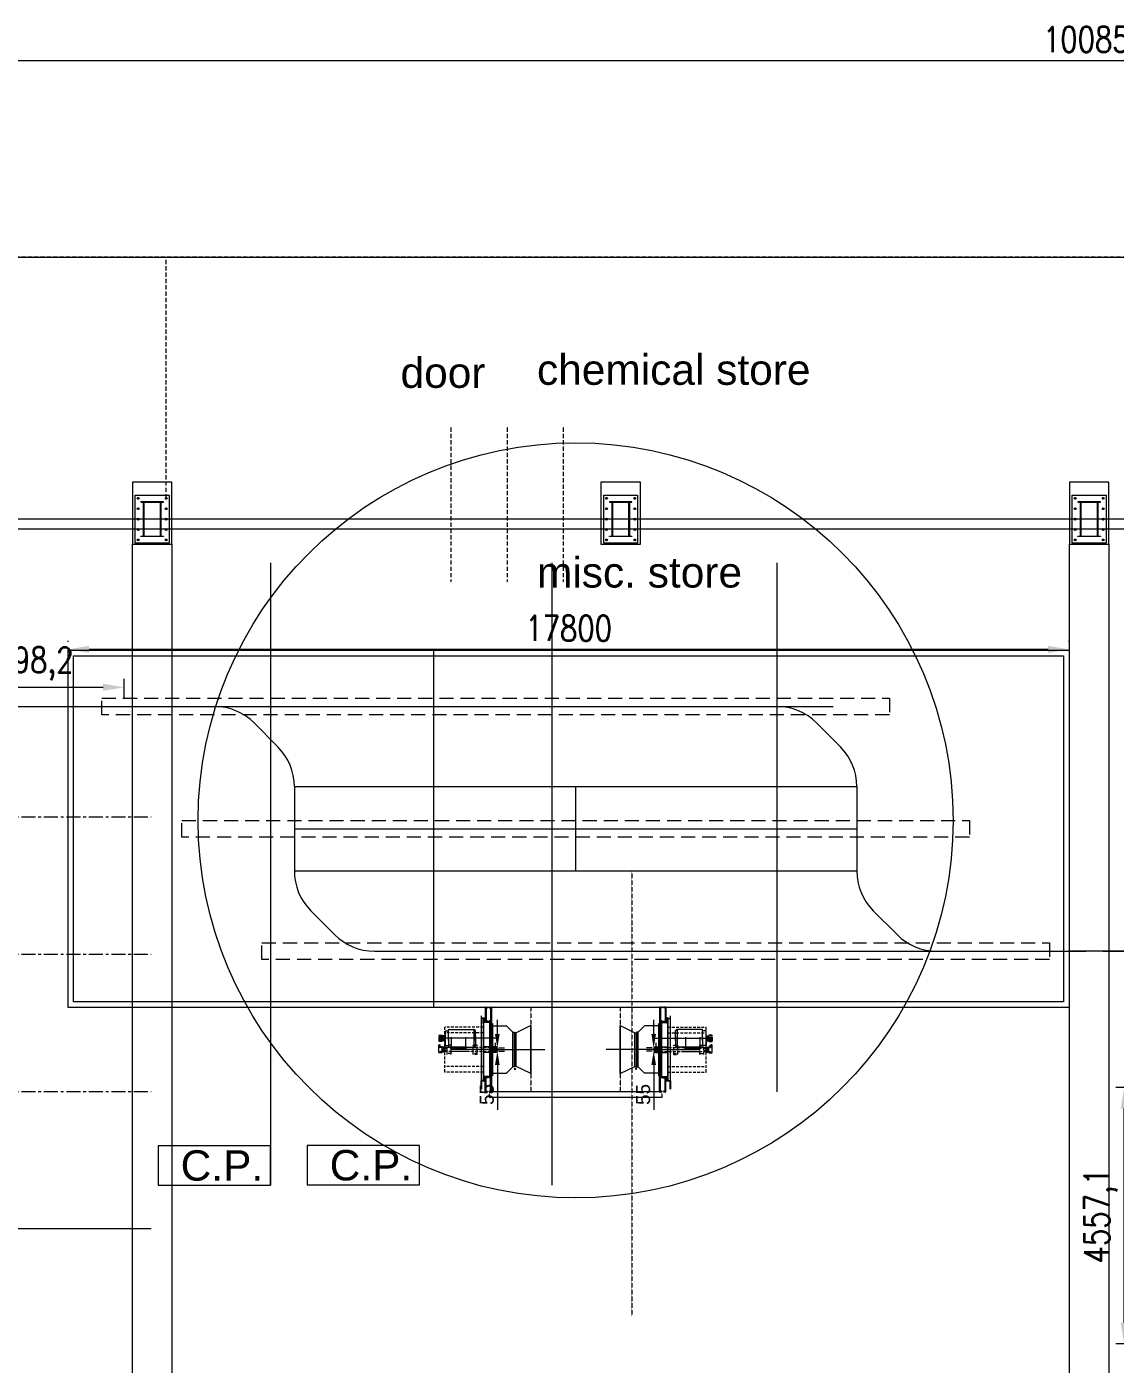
# Model space of a CAD drawing. Header units: inches. Extents: x 702888 to 852715, y 9845 to 271320.
# Drawn here: x 744016 to 763368, y 247473 to 271249 of the extents above; entities that cross this region are included whole.
import ezdxf

# ---------------------------------------------------------------- set-up
doc = ezdxf.new("R2010")
doc.units = ezdxf.units.IN
doc.header["$MEASUREMENT"] = 0
doc.header["$PDMODE"] = 34
for name, pattern in [('CENTERX2', [4, 2.5, -0.5, 0.5, -0.5]), ('DASHED2', [0.375, 0.25, -0.125]), ('DASHEDX2', [1.5, 1, -0.5])]:
    doc.linetypes.add(name, pattern=pattern)
doc.layers.get('0').update_dxf_attribs({"lineweight": 5})
doc.layers.get('Defpoints').update_dxf_attribs({"lineweight": 5})
doc.layers.add('AM_5', color=3, linetype='Continuous', lineweight=15)
doc.layers.add('chain', color=2, linetype='Continuous', lineweight=5)
doc.styles.add('LUCIDA CONSOLE', font='swissl.ttf')
doc.styles.add('s', font='simplex.shx', dxfattribs={"width": 0.8})
doc.dimstyles.new('ISO-25', dxfattribs={"dimscale": 100, "dimtxt": 2.5, "dimasz": 2.5, "dimexe": 1.25, "dimexo": 0.625, "dimtad": 1, "dimtxsty": 'Standard', "dimcen": 2.5, "dimadec": 0, "dimazin": 0, "dimtfac": 1, "dimtmove": 0, "dimatfit": 3, "dimfxl": 1, "dimarcsym": 0})
doc.dimstyles.new('mahesh', dxfattribs={"dimscale": 150, "dimtxt": 3, "dimasz": 2.5, "dimexe": 1, "dimexo": 1, "dimgap": 1, "dimtad": 1, "dimdec": 1, "dimzin": 12, "dimtxsty": 's', "dimcen": 2.5, "dimclrd": 1, "dimclre": 1, "dimclrt": 1, "dimadec": 0, "dimazin": 3, "dimtfac": 1, "dimtdec": 1, "dimtmove": 0, "dimatfit": 3, "dimfxl": 1.25, "dimlwd": 13, "dimlwe": 13, "dimarcsym": 0})
doc.dimstyles.new('mahesh$0', dxfattribs={"dimscale": 150, "dimtxt": 3, "dimasz": 2.5, "dimexe": 1, "dimexo": 1, "dimgap": 1, "dimtad": 1, "dimdec": 1, "dimzin": 12, "dimtxsty": 's', "dimcen": 2.5, "dimclrd": 1, "dimclre": 1, "dimclrt": 1, "dimadec": 0, "dimazin": 3, "dimtfac": 1, "dimtdec": 1, "dimtmove": 0, "dimatfit": 3, "dimfxl": 1, "dimlwd": 13, "dimlwe": 13, "dimarcsym": 0})
doc.dimstyles.get("Standard").update_dxf_attribs({"dimtxt": 0.18, "dimasz": 0.18, "dimexe": 0.18, "dimexo": 0.0625, "dimgap": 0.09, "dimtad": 0, "dimdec": 3, "dimzin": 0, "dimdsep": 46, "dimtxsty": 'Standard', "dimblk": 'OBLIQUE', "dimcen": 0.09, "dimadec": 0, "dimazin": 0, "dimtfac": 1, "dimtdec": 3, "dimtofl": 0, "dimtmove": 0, "dimatfit": 3, "dimfxl": 1, "dimtolj": 1, "dimtzin": 0, "dimarcsym": 0})

# ---------------------------------------------------------------- blocks, each defined once
blk = doc.blocks.new('*D428')
at = {"layer": 'chain', "color": 1, "lineweight": 13, "transparency": 16777216}
for p, q in [((33125, 25371), (33125, 25386)), ((50550, 25236), (33500, 25236)), ((50925, 25371), (50925, 25386))]:
    blk.add_line(p, q, dxfattribs=at)
at = {"layer": 'chain', "color": 1, "transparency": 16777216}
for points in [[(33500, 25298), (33500, 25173), (33125, 25236)], [(50550, 25298), (50550, 25173), (50925, 25236)]]:
    blk.add_solid(points, dxfattribs=at)
at = {"layer": 'Defpoints', "color": 0, "transparency": 16777216}
for p in [(33125, 25236), (33125, 25221), (50925, 25221)]:
    blk.add_point(p, dxfattribs=at)
at = {"layer": 'chain', "color": 1, "transparency": 16777216, "insert": (42025, 25611), "char_height": 450, "attachment_point": 5, "style": 's'}
blk.add_mtext('17800', dxfattribs=at)
blk = doc.blocks.new('*D430')
at = {"layer": 'chain', "color": 1, "lineweight": 13, "transparency": 16777216}
for p, q in [((53707, 17448), (51752, 17448)), ((51902, 13266), (51902, 17073)), ((53707, 12891), (51752, 12891))]:
    blk.add_line(p, q, dxfattribs=at)
at = {"layer": 'chain', "color": 1, "transparency": 16777216}
for points in [[(51840, 17073), (51965, 17073), (51902, 17448)], [(51840, 13266), (51965, 13266), (51902, 12891)]]:
    blk.add_solid(points, dxfattribs=at)
at = {"layer": 'Defpoints', "color": 0, "transparency": 16777216}
for p in [(51902, 17448), (53857, 17448), (53857, 12891)]:
    blk.add_point(p, dxfattribs=at)
at = {"layer": 'chain', "color": 1, "transparency": 16777216, "insert": (51484, 15169), "char_height": 450, "attachment_point": 5, "rotation": 90, "style": 's'}
blk.add_mtext('4557,1', dxfattribs=at)
blk = doc.blocks.new('*D432')
at = {"color": 0, "linetype": 'Continuous', "lineweight": -2, "transparency": 16777216}
for p, q in [((43537, 18400), (43537, 18650)), ((43513, 18150), (43412, 18150)), ((43513, 18095), (43412, 18095)), ((43537, 18150), (43537, 18095)), ((43537, 17845), (43537, 17053))]:
    blk.add_line(p, q, dxfattribs=at)
at = {"color": 0, "linetype": 'Continuous', "transparency": 16777216}
for points in [[(43496, 18400), (43579, 18400), (43537, 18150)], [(43496, 17845), (43579, 17845), (43537, 18095)]]:
    blk.add_solid(points, dxfattribs=at)
at = {"layer": 'Defpoints', "color": 0, "linetype": 'Continuous', "transparency": 16777216}
for p in [(43537, 18095), (43575, 18150), (43575, 18095)]:
    blk.add_point(p, dxfattribs=at)
at = {"color": 0, "linetype": 'Continuous', "lineweight": -3, "transparency": 16777216, "insert": (43350, 17324), "char_height": 250, "attachment_point": 5, "rotation": 90}
blk.add_mtext('55', dxfattribs=at)
blk = doc.blocks.new('_Oblique')
at = {"color": 0, "linetype": 'ByBlock', "lineweight": -2}
blk.add_line((-0.5, -0.5), (0.5, 0.5), dxfattribs=at)
blk = doc.blocks.new('*D407')
at = {"color": 0, "linetype": 'Continuous', "lineweight": -2, "transparency": 16777216}
for p, q in [((44550, 18157), (44550, 18205)), ((44550, 18205), (44563, 18205)), ((44577, 18205), (44564, 18205)), ((44577, 18157), (44577, 18205))]:
    blk.add_line(p, q, dxfattribs=at)
at = {"layer": 'Defpoints', "color": 0, "linetype": 'Continuous', "transparency": 16777216}
for p in [(44550, 18157), (44577, 18205), (44577, 18157)]:
    blk.add_point(p, dxfattribs=at)
at = {"color": 0, "linetype": 'Continuous', "lineweight": -2, "transparency": 16777216, "xscale": 0.18, "yscale": 0.18, "zscale": 0.18, "rotation": 180}
blk.add_blockref('_Oblique', (44550, 18205), dxfattribs=at)
at = {"color": 0, "linetype": 'Continuous', "lineweight": -2, "transparency": 16777216, "xscale": 0.18, "yscale": 0.18, "zscale": 0.18}
blk.add_blockref('_Oblique', (44577, 18205), dxfattribs=at)
at = {"color": 0, "linetype": 'Continuous', "transparency": 16777216, "insert": (44564, 18205), "char_height": 0.18, "attachment_point": 5}
blk.add_mtext('\\A1;27.000', dxfattribs=at)
blk = doc.blocks.new('*D455')
at = {"color": 0, "linetype": 'Continuous', "lineweight": -2, "transparency": 16777216}
for p, q in [((40758, 18400), (40758, 18650)), ((40758, 18150), (40758, 18095)), ((40782, 18150), (40883, 18150)), ((40782, 18095), (40883, 18095)), ((40758, 17845), (40758, 17053))]:
    blk.add_line(p, q, dxfattribs=at)
at = {"color": 0, "linetype": 'Continuous', "transparency": 16777216}
for points in [[(40716, 18400), (40799, 18400), (40758, 18150)], [(40716, 17845), (40799, 17845), (40758, 18095)]]:
    blk.add_solid(points, dxfattribs=at)
at = {"layer": 'Defpoints', "color": 0, "linetype": 'Continuous', "transparency": 16777216}
for p in [(40719, 18150), (40719, 18095), (40758, 18095)]:
    blk.add_point(p, dxfattribs=at)
at = {"color": 0, "linetype": 'Continuous', "lineweight": -3, "transparency": 16777216, "insert": (40570, 17324), "char_height": 250, "attachment_point": 5, "rotation": 90}
blk.add_mtext('55', dxfattribs=at)
blk = doc.blocks.new('*D408')
at = {"color": 0, "linetype": 'Continuous', "lineweight": -2, "transparency": 16777216}
for p, q in [((39717, 18157), (39717, 18205)), ((39717, 18205), (39730, 18205)), ((39744, 18205), (39731, 18205)), ((39744, 18157), (39744, 18205))]:
    blk.add_line(p, q, dxfattribs=at)
at = {"layer": 'Defpoints', "color": 0, "linetype": 'Continuous', "transparency": 16777216}
for p in [(39717, 18205), (39717, 18157), (39744, 18157)]:
    blk.add_point(p, dxfattribs=at)
at = {"color": 0, "linetype": 'Continuous', "lineweight": -2, "transparency": 16777216, "xscale": 0.18, "yscale": 0.18, "zscale": 0.18, "rotation": 180}
blk.add_blockref('_Oblique', (39717, 18205), dxfattribs=at)
at = {"color": 0, "linetype": 'Continuous', "lineweight": -2, "transparency": 16777216, "xscale": 0.18, "yscale": 0.18, "zscale": 0.18}
blk.add_blockref('_Oblique', (39744, 18205), dxfattribs=at)
at = {"color": 0, "linetype": 'Continuous', "transparency": 16777216, "insert": (39731, 18205), "char_height": 0.18, "attachment_point": 5}
blk.add_mtext('\\A1;27.000', dxfattribs=at)
blk = doc.blocks.new('*D412')
at = {"layer": 'AM_5', "color": 1, "lineweight": 13, "transparency": 16777216}
for p, q in [((30625, 24371), (30625, 24712)), ((31000, 24562), (33749, 24562)), ((34124, 24371), (34124, 24712))]:
    blk.add_line(p, q, dxfattribs=at)
at = {"layer": 'AM_5', "color": 1, "transparency": 16777216}
for points in [[(31000, 24625), (31000, 24500), (30625, 24562)], [(33749, 24625), (33749, 24500), (34124, 24562)]]:
    blk.add_solid(points, dxfattribs=at)
at = {"layer": 'Defpoints', "color": 0, "transparency": 16777216}
for p in [(34124, 24562), (30625, 24221), (34124, 24221)]:
    blk.add_point(p, dxfattribs=at)
at = {"layer": 'AM_5', "color": 1, "transparency": 16777216, "insert": (32374, 24980), "char_height": 450, "attachment_point": 5, "style": 's'}
blk.add_mtext('3498,2', dxfattribs=at)
blk = doc.blocks.new('*D423')
at = {"layer": 'AM_5', "color": 1, "lineweight": 13, "transparency": 16777216}
for p, q in [((956, 28356), (956, 35854)), ((1331, 35704), (101434, 35704)), ((101809, 28356), (101809, 35854))]:
    blk.add_line(p, q, dxfattribs=at)
at = {"layer": 'AM_5', "color": 1, "transparency": 16777216}
for points in [[(1331, 35767), (1331, 35642), (956, 35704)], [(101434, 35767), (101434, 35642), (101809, 35704)]]:
    blk.add_solid(points, dxfattribs=at)
at = {"layer": 'Defpoints', "color": 0, "transparency": 16777216}
for p in [(101809, 35704), (956, 28206), (101809, 28206)]:
    blk.add_point(p, dxfattribs=at)
at = {"layer": 'AM_5', "color": 1, "transparency": 16777216, "insert": (51382, 36079), "char_height": 450, "attachment_point": 5, "style": 's'}
blk.add_mtext('100853', dxfattribs=at)
blk = doc.blocks.new('A$C76b9bb42')
at = {"color": 6}
blk.add_line((955.5667, 32206.1859), (105808.5667, 32206.1859), dxfattribs=at)
at = {"linetype": 'DASHED2', "ltscale": 300}
for p, q in [((67587.5667, 32206.1859), (955.5667, 32206.1859)), ((34871.5667, 27921.1859), (34871.5667, 32206.1859)), ((39930.6397, 29179.6474), (39930.6397, 26437.6577)), ((40930.6397, 29179.6474), (40930.6397, 26437.6577)), ((41930.6397, 29179.6474), (41930.6397, 26437.6577))]:
    blk.add_line(p, q, dxfattribs=at)
at = {"color": 3}
for p, q in [((34389.5667, 27921.1859), (34353.5667, 27921.1859)), ((34371.5667, 27903.1859), (34371.5667, 27939.1859)), ((34853.5667, 27921.1859), (34889.5667, 27921.1859)), ((34871.5667, 27903.1859), (34871.5667, 27939.1859)), ((42718.5667, 27921.1859), (42682.5667, 27921.1859)), ((42700.5667, 27903.1859), (42700.5667, 27939.1859)), ((43182.5667, 27921.1859), (43218.5667, 27921.1859)), ((43200.5667, 27903.1859), (43200.5667, 27939.1859)), ((51047.5667, 27921.1859), (51011.5667, 27921.1859)), ((51029.5667, 27903.1859), (51029.5667, 27939.1859)), ((51511.5667, 27921.1859), (51547.5667, 27921.1859)), ((51529.5667, 27903.1859), (51529.5667, 27939.1859)), ((34389.5667, 27736.1859), (34353.5667, 27736.1859)), ((34371.5667, 27718.1859), (34371.5667, 27754.1859)), ((34853.5667, 27736.1859), (34889.5667, 27736.1859)), ((34871.5667, 27718.1859), (34871.5667, 27754.1859)), ((42718.5667, 27736.1859), (42682.5667, 27736.1859)), ((42700.5667, 27718.1859), (42700.5667, 27754.1859)), ((43182.5667, 27736.1859), (43218.5667, 27736.1859)), ((43200.5667, 27718.1859), (43200.5667, 27754.1859)), ((51047.5667, 27736.1859), (51011.5667, 27736.1859)), ((51029.5667, 27718.1859), (51029.5667, 27754.1859)), ((51511.5667, 27736.1859), (51547.5667, 27736.1859)), ((51529.5667, 27718.1859), (51529.5667, 27754.1859)), ((34389.5667, 27551.1859), (34353.5667, 27551.1859)), ((34389.5667, 27366.1859), (34353.5667, 27366.1859)), ((34371.5667, 27533.1859), (34371.5667, 27569.1859)), ((34371.5667, 27384.1859), (34371.5667, 27348.1859)), ((34853.5667, 27551.1859), (34889.5667, 27551.1859)), ((34853.5667, 27366.1859), (34889.5667, 27366.1859)), ((34871.5667, 27533.1859), (34871.5667, 27569.1859)), ((34871.5667, 27384.1859), (34871.5667, 27348.1859)), ((42718.5667, 27551.1859), (42682.5667, 27551.1859)), ((42718.5667, 27366.1859), (42682.5667, 27366.1859)), ((42700.5667, 27533.1859), (42700.5667, 27569.1859)), ((42700.5667, 27384.1859), (42700.5667, 27348.1859)), ((43182.5667, 27551.1859), (43218.5667, 27551.1859)), ((43182.5667, 27366.1859), (43218.5667, 27366.1859)), ((43200.5667, 27533.1859), (43200.5667, 27569.1859)), ((43200.5667, 27384.1859), (43200.5667, 27348.1859)), ((51047.5667, 27551.1859), (51011.5667, 27551.1859)), ((51047.5667, 27366.1859), (51011.5667, 27366.1859)), ((51029.5667, 27533.1859), (51029.5667, 27569.1859)), ((51029.5667, 27384.1859), (51029.5667, 27348.1859)), ((51511.5667, 27551.1859), (51547.5667, 27551.1859)), ((51511.5667, 27366.1859), (51547.5667, 27366.1859)), ((51529.5667, 27533.1859), (51529.5667, 27569.1859)), ((51529.5667, 27384.1859), (51529.5667, 27348.1859)), ((34389.5667, 27181.1859), (34353.5667, 27181.1859)), ((34371.5667, 27199.1859), (34371.5667, 27163.1859)), ((34853.5667, 27181.1859), (34889.5667, 27181.1859)), ((34871.5667, 27199.1859), (34871.5667, 27163.1859)), ((42718.5667, 27181.1859), (42682.5667, 27181.1859)), ((42700.5667, 27199.1859), (42700.5667, 27163.1859)), ((43182.5667, 27181.1859), (43218.5667, 27181.1859)), ((43200.5667, 27199.1859), (43200.5667, 27163.1859)), ((51047.5667, 27181.1859), (51011.5667, 27181.1859)), ((51029.5667, 27199.1859), (51029.5667, 27163.1859)), ((51511.5667, 27181.1859), (51547.5667, 27181.1859)), ((51529.5667, 27199.1859), (51529.5667, 27163.1859))]:
    blk.add_line(p, q, dxfattribs=at)
at = {"color": 1, "linetype": 'CENTERX2', "ltscale": 100}
for p, q in [((19095.3667, 22258.6232), (34602.5411, 22258.6232)), ((19095.3667, 19818.6232), (34602.5411, 19818.6232)), ((19095.3667, 17378.6232), (34602.5411, 17378.6232)), ((19095.3667, 14938.6232), (34602.5411, 14938.6232))]:
    blk.add_line(p, q, dxfattribs=at)
at = {"color": 4, "linetype": 'Continuous', "lineweight": -3}
for p, q in [((40547.3608, 18869.0971), (40547.3608, 18618.0971)), ((40550.3608, 18872.0971), (40582.3608, 18872.0971)), ((40550.3608, 18866.0971), (40550.3608, 18624.0971)), ((40553.3608, 18869.0971), (40582.3608, 18869.0971)), ((40582.3608, 18872.0971), (40582.3608, 18869.0971)), ((40612.3608, 18872.0971), (40612.3608, 18869.0971)), ((40612.3608, 18872.0971), (40647.3608, 18872.0971)), ((40612.3608, 18869.0971), (40641.3608, 18869.0971)), ((40644.3608, 18866.0971), (40644.3608, 18592.0971)), ((40647.3608, 18872.0971), (40647.3608, 18592.0971)), ((43647.3608, 18872.0971), (43647.3608, 18592.0971)), ((43682.3608, 18872.0971), (43647.3608, 18872.0971)), ((43650.3608, 18866.0971), (43650.3608, 18592.0971)), ((43682.3608, 18869.0971), (43653.3608, 18869.0971)), ((43682.3608, 18872.0971), (43682.3608, 18869.0971)), ((43712.3608, 18872.0971), (43712.3608, 18869.0971)), ((43744.3608, 18872.0971), (43712.3608, 18872.0971)), ((43741.3608, 18869.0971), (43712.3608, 18869.0971)), ((43744.3608, 18866.0971), (43744.3608, 18624.0971)), ((43747.3608, 18869.0971), (43747.3608, 18618.0971)), ((40511.3608, 18605.0971), (40511.3608, 18672.0971)), ((40514.3608, 18675.0971), (40514.3608, 18608.0971)), ((40517.3608, 18678.0971), (40547.3608, 18678.0971)), ((40517.3608, 18672.0971), (40517.3608, 18621.0971)), ((40520.3608, 18675.0971), (40547.3608, 18675.0971)), ((40597.3608, 18621.0971), (40553.3608, 18621.0971)), ((40597.3608, 18621.0971), (40597.3608, 18618.0971)), ((40619.3608, 18615.0971), (40638.3608, 18615.0971)), ((40624.3608, 18595.0971), (40638.3608, 18595.0971)), ((40624.3608, 18592.0971), (40641.3608, 18592.0971)), ((43670.3608, 18592.0971), (43653.3608, 18592.0971)), ((43675.3608, 18615.0971), (43656.3608, 18615.0971)), ((43670.3608, 18595.0971), (43656.3608, 18595.0971)), ((43697.3608, 18621.0971), (43741.3608, 18621.0971)), ((43697.3608, 18621.0971), (43697.3608, 18618.0971)), ((43777.3608, 18678.0971), (43747.3608, 18678.0971)), ((43774.3608, 18675.0971), (43747.3608, 18675.0971)), ((43777.3608, 18672.0971), (43777.3608, 18621.0971)), ((43780.3608, 18675.0971), (43780.3608, 18608.0971)), ((43783.3608, 18605.0971), (43783.3608, 18672.0971)), ((40547.3608, 17375.0971), (40547.3608, 17628.0971)), ((40550.3608, 17378.0971), (40550.3608, 17628.0971)), ((40597.3608, 17625.0971), (40553.3608, 17625.0971)), ((40597.3608, 17625.0971), (40597.3608, 17628.0971)), ((40619.3608, 17631.0971), (40638.3608, 17631.0971)), ((40624.3608, 17654.0971), (40641.3608, 17654.0971)), ((40624.3608, 17651.0971), (40638.3608, 17651.0971)), ((40644.3608, 17378.0971), (40644.3608, 17651.0971)), ((40647.3608, 17375.0971), (40647.3608, 17654.0971)), ((41059.3608, 17782.0971), (41089.3608, 17782.0971)), ((43235.3608, 17782.0971), (43205.3608, 17782.0971)), ((43647.3608, 17375.0971), (43647.3608, 17654.0971)), ((43650.3608, 17378.0971), (43650.3608, 17651.0971)), ((43670.3608, 17654.0971), (43653.3608, 17654.0971)), ((43670.3608, 17651.0971), (43656.3608, 17651.0971)), ((43675.3608, 17631.0971), (43656.3608, 17631.0971)), ((43697.3608, 17625.0971), (43697.3608, 17628.0971)), ((43697.3608, 17625.0971), (43741.3608, 17625.0971)), ((43744.3608, 17378.0971), (43744.3608, 17628.0971)), ((43747.3608, 17375.0971), (43747.3608, 17628.0971)), ((40517.3608, 17568.0971), (40547.3608, 17568.0971)), ((40520.3608, 17571.0971), (40547.3608, 17571.0971)), ((40550.3608, 17372.0971), (40582.3608, 17372.0971)), ((40553.3608, 17375.0971), (40582.3608, 17375.0971)), ((40582.3608, 17372.0971), (40582.3608, 17375.0971)), ((40612.3608, 17375.0971), (40641.3608, 17375.0971)), ((40612.3608, 17372.0971), (40644.3608, 17372.0971)), ((43682.3608, 17372.0971), (43650.3608, 17372.0971)), ((43682.3608, 17375.0971), (43653.3608, 17375.0971)), ((43712.3608, 17372.0971), (43712.3608, 17375.0971)), ((43741.3608, 17375.0971), (43712.3608, 17375.0971)), ((43744.3608, 17372.0971), (43712.3608, 17372.0971)), ((43774.3608, 17571.0971), (43747.3608, 17571.0971)), ((43777.3608, 17568.0971), (43747.3608, 17568.0971))]:
    blk.add_line(p, q, dxfattribs=at)
at = {"color": 7, "linetype": 'Continuous'}
for p, q in [((40467.3608, 18723.0971), (40467.3608, 17523.0971)), ((40511.3608, 18678.0971), (40467.3608, 18678.0971)), ((40508.3608, 18675.0971), (40467.3608, 18675.0971)), ((40508.3608, 18587.0971), (40508.3608, 18672.0971)), ((40508.3608, 18618.0971), (40508.3608, 17574.0971)), ((40511.3608, 18618.0971), (40511.3608, 17574.0971)), ((40511.3608, 18573.0971), (40511.3608, 18605.0971)), ((40613.3608, 18602.0971), (40514.3608, 18602.0971)), ((40619.3608, 18615.0971), (40517.3608, 18615.0971)), ((40616.3608, 18605.0971), (40517.3608, 18605.0971)), ((40641.3608, 18618.0971), (40520.3608, 18618.0971)), ((40616.3608, 18644.0971), (40616.3608, 17647.0971)), ((40619.3608, 18647.0971), (40619.3608, 17644.0971)), ((40624.3608, 18595.0971), (40624.3608, 18592.0971)), ((40641.3608, 18612.0971), (40641.3608, 18598.0971)), ((40644.3608, 18615.0971), (40644.3608, 18595.0971)), ((40669.3608, 18587.0971), (40669.3608, 17657.0971)), ((43625.3608, 18587.0971), (43625.3608, 17657.0971)), ((43650.3608, 18615.0971), (43650.3608, 18595.0971)), ((43653.3608, 18618.0971), (43774.3608, 18618.0971)), ((43653.3608, 18612.0971), (43653.3608, 18598.0971)), ((43670.3608, 18595.0971), (43670.3608, 18592.0971)), ((43675.3608, 18647.0971), (43675.3608, 17644.0971)), ((43675.3608, 18615.0971), (43777.3608, 18615.0971)), ((43678.3608, 18644.0971), (43678.3608, 17647.0971)), ((43678.3608, 18605.0971), (43777.3608, 18605.0971)), ((43681.3608, 18602.0971), (43780.3608, 18602.0971)), ((43783.3608, 18678.0971), (43827.3608, 18678.0971)), ((43783.3608, 18618.0971), (43783.3608, 17574.0971)), ((43783.3608, 18573.0971), (43783.3608, 18605.0971)), ((43786.3608, 18675.0971), (43827.3608, 18675.0971)), ((43786.3608, 18587.0971), (43786.3608, 18672.0971)), ((43786.3608, 18618.0971), (43786.3608, 17574.0971)), ((43827.3608, 18723.0971), (43827.3608, 17523.0971)), ((39717.3608, 18343.0971), (39717.3608, 18301.0971)), ((39802.3608, 18299.3024), (39802.3608, 18344.8919)), ((39822.3608, 18344.3621), (39822.3608, 18196.7535)), ((39832.3608, 18452.4408), (39827.3608, 18447.4408)), ((39827.3608, 18281.8321), (39827.3608, 18447.4408)), ((39827.3608, 18344.3621), (39827.3608, 18196.7535)), ((39832.3608, 18452.4408), (39887.3608, 18452.4408)), ((39837.3608, 18452.4408), (39887.3608, 18452.4408)), ((39887.3608, 18281.8321), (39887.3608, 18476.0971)), ((39887.3608, 18281.8321), (39887.3608, 18458.0971)), ((39887.3608, 18344.3621), (39887.3608, 18168.0971)), ((39887.3608, 18344.3621), (39887.3608, 18168.0971)), ((39892.3608, 18481.0971), (40342.3608, 18481.0971)), ((39892.3608, 18481.0971), (40342.3608, 18481.0971)), ((40367.3608, 18281.8321), (40367.3608, 18456.0971)), ((40367.3608, 18281.8321), (40367.3608, 18438.0971)), ((40367.3608, 18353.3621), (40367.3608, 18205.7535)), ((40367.3608, 18344.3621), (40367.3608, 18188.0971)), ((40367.3608, 18344.3621), (40367.3608, 18188.0971)), ((41061.3608, 18422.0971), (41061.3608, 17822.0971)), ((41351.3608, 18462.0971), (41351.3608, 17782.0971)), ((42943.3608, 18462.0971), (42943.3608, 17782.0971)), ((43233.3608, 18422.0971), (43233.3608, 17822.0971)), ((43927.3608, 18281.8321), (43927.3608, 18456.0971)), ((43927.3608, 18281.8321), (43927.3608, 18438.0971)), ((43927.3608, 18353.3621), (43927.3608, 18205.7535)), ((43927.3608, 18344.3621), (43927.3608, 18188.0971)), ((43927.3608, 18344.3621), (43927.3608, 18188.0971)), ((44402.3608, 18481.0971), (43952.3608, 18481.0971)), ((44402.3608, 18481.0971), (43952.3608, 18481.0971)), ((44407.3608, 18281.8321), (44407.3608, 18476.0971)), ((44407.3608, 18281.8321), (44407.3608, 18458.0971)), ((44457.3608, 18452.4408), (44407.3608, 18452.4408)), ((44462.3608, 18452.4408), (44407.3608, 18452.4408)), ((44407.3608, 18344.3621), (44407.3608, 18168.0971)), ((44407.3608, 18344.3621), (44407.3608, 18168.0971)), ((44462.3608, 18452.4408), (44467.3608, 18447.4408)), ((44467.3608, 18281.8321), (44467.3608, 18447.4408)), ((44467.3608, 18344.3621), (44467.3608, 18196.7535)), ((44472.3608, 18344.3621), (44472.3608, 18196.7535)), ((44492.3608, 18299.3024), (44492.3608, 18344.8919)), ((44577.3608, 18343.0971), (44577.3608, 18301.0971)), ((39717.3608, 18072.0971), (39717.3608, 18172.0971)), ((39717.3608, 18072.0971), (39717.3608, 18172.0971)), ((39777.3608, 18072.0971), (39777.3608, 18172.0971)), ((39777.3608, 18072.0971), (39777.3608, 18172.0971)), ((39802.3608, 18099.3024), (39802.3608, 18144.8919)), ((39832.3608, 18191.7535), (39827.3608, 18196.7535)), ((39832.3608, 18191.7535), (39887.3608, 18191.7535)), ((39837.3608, 18191.7535), (39887.3608, 18191.7535)), ((39892.3608, 18163.0971), (40342.3608, 18163.0971)), ((39892.3608, 18163.0971), (40342.3608, 18163.0971)), ((39915.3608, 18163.0971), (39915.3608, 18162.0971)), ((39927.8608, 18163.0971), (39927.8608, 18162.0971)), ((39942.8608, 18163.0971), (39942.8608, 18162.0971)), ((40181.8608, 18163.0971), (40181.8608, 18162.0971)), ((40196.8608, 18163.0971), (40196.8608, 18162.0971)), ((40209.3608, 18163.0971), (40209.3608, 18162.0971)), ((40616.3608, 18172.0971), (40508.3608, 18172.0971)), ((40508.3608, 18147.0971), (40508.3608, 18097.0971)), ((40616.3608, 18072.0971), (40508.3608, 18072.0971)), ((40639.3608, 18172.0971), (40639.3608, 18072.0971)), ((40719.3608, 18172.0971), (40719.3608, 18072.0971)), ((43575.3608, 18172.0971), (43575.3608, 18072.0971)), ((43655.3608, 18172.0971), (43655.3608, 18072.0971)), ((43678.3608, 18172.0971), (43786.3608, 18172.0971)), ((43678.3608, 18072.0971), (43786.3608, 18072.0971)), ((43786.3608, 18147.0971), (43786.3608, 18097.0971)), ((44402.3608, 18163.0971), (43952.3608, 18163.0971)), ((44402.3608, 18163.0971), (43952.3608, 18163.0971)), ((44085.3608, 18163.0971), (44085.3608, 18162.0971)), ((44097.8608, 18163.0971), (44097.8608, 18162.0971)), ((44112.8608, 18163.0971), (44112.8608, 18162.0971)), ((44351.8608, 18163.0971), (44351.8608, 18162.0971)), ((44366.8608, 18163.0971), (44366.8608, 18162.0971)), ((44379.3608, 18163.0971), (44379.3608, 18162.0971)), ((44457.3608, 18191.7535), (44407.3608, 18191.7535)), ((44462.3608, 18191.7535), (44407.3608, 18191.7535)), ((44462.3608, 18191.7535), (44467.3608, 18196.7535)), ((44492.3608, 18099.3024), (44492.3608, 18144.8919)), ((44517.3608, 18072.0971), (44517.3608, 18172.0971)), ((44517.3608, 18072.0971), (44517.3608, 18172.0971)), ((44577.3608, 18072.0971), (44577.3608, 18172.0971)), ((44577.3608, 18072.0971), (44577.3608, 18172.0971)), ((40613.3608, 17644.0971), (40511.3608, 17644.0971)), ((40514.3608, 17571.0971), (40514.3608, 17638.0971)), ((40616.3608, 17641.0971), (40517.3608, 17641.0971)), ((40619.3608, 17631.0971), (40517.3608, 17631.0971)), ((40517.3608, 17574.0971), (40517.3608, 17625.0971)), ((40641.3608, 17628.0971), (40520.3608, 17628.0971)), ((40624.3608, 17651.0971), (40624.3608, 17654.0971)), ((40641.3608, 17634.0971), (40641.3608, 17648.0971)), ((40644.3608, 17631.0971), (40644.3608, 17651.0971)), ((43650.3608, 17631.0971), (43650.3608, 17651.0971)), ((43653.3608, 17634.0971), (43653.3608, 17648.0971)), ((43653.3608, 17628.0971), (43774.3608, 17628.0971)), ((43670.3608, 17651.0971), (43670.3608, 17654.0971)), ((43675.3608, 17631.0971), (43777.3608, 17631.0971)), ((43678.3608, 17641.0971), (43777.3608, 17641.0971)), ((43681.3608, 17644.0971), (43783.3608, 17644.0971)), ((43777.3608, 17574.0971), (43777.3608, 17625.0971)), ((43780.3608, 17571.0971), (43780.3608, 17638.0971)), ((40508.3608, 17571.0971), (40467.3608, 17571.0971)), ((40511.3608, 17568.0971), (40467.3608, 17568.0971)), ((43783.3608, 17568.0971), (43827.3608, 17568.0971)), ((43786.3608, 17571.0971), (43827.3608, 17571.0971))]:
    blk.add_line(p, q, dxfattribs=at)
at = {"color": 5, "linetype": 'Continuous', "lineweight": -3}
for p, q in [((40647.3608, 18637.0971), (40647.3608, 17366.5499)), ((43647.3608, 18637.0971), (43647.3608, 17366.5499)), ((40612.3608, 17375.0971), (40612.3608, 17372.0971)), ((43682.3608, 17375.0971), (43682.3608, 17372.0971))]:
    blk.add_line(p, q, dxfattribs=at)
for p, q in [((41351.3608, 18547.0971), (41091.3608, 18421.5971)), ((41351.3608, 17697.0971), (41351.3608, 18547.0971)), ((41351.3608, 18547.0971), (41351.3608, 17697.0971)), ((42943.3608, 17697.0971), (42943.3608, 18547.0971)), ((42943.3608, 18547.0971), (42943.3608, 17697.0971)), ((42943.3608, 18547.0971), (43203.3608, 18421.5971)), ((39832.3608, 18452.4408), (39832.3608, 18191.7535)), ((40342.3608, 18481.0971), (40342.3608, 18163.0971)), ((40669.3608, 18541.7221), (40669.3608, 17703.7221)), ((40669.3608, 18541.7221), (40920.3608, 18541.7221)), ((40920.3608, 18541.7221), (41031.3608, 18430.2221)), ((41031.3608, 17815.2221), (41031.3608, 18430.2221)), ((41031.3608, 18430.2221), (41061.3608, 18430.2221)), ((41061.3608, 18430.2221), (41061.3608, 17815.2221)), ((41061.3608, 17822.5971), (41061.3608, 18421.5971)), ((41091.3608, 18421.5971), (41061.3608, 18421.5971)), ((41091.3608, 17822.5971), (41091.3608, 18421.5971)), ((43203.3608, 17822.5971), (43203.3608, 18421.5971)), ((43203.3608, 18421.5971), (43233.3608, 18421.5971)), ((43233.3608, 18430.2221), (43233.3608, 17815.2221)), ((43263.3608, 18430.2221), (43233.3608, 18430.2221)), ((43233.3608, 17822.5971), (43233.3608, 18421.5971)), ((43374.3608, 18541.7221), (43263.3608, 18430.2221)), ((43263.3608, 17815.2221), (43263.3608, 18430.2221)), ((43625.3608, 18541.7221), (43374.3608, 18541.7221)), ((43625.3608, 18541.7221), (43625.3608, 17703.7221)), ((43952.3608, 18481.0971), (43952.3608, 18163.0971)), ((44462.3608, 18452.4408), (44462.3608, 18191.7535)), ((40749.3608, 18172.7221), (40639.3608, 18172.7221)), ((40639.3608, 18172.7221), (40639.3608, 18072.7221)), ((40749.3608, 18147.7221), (40639.3608, 18147.7221)), ((40749.3608, 18097.7221), (40639.3608, 18097.7221)), ((40749.3608, 18072.7221), (40639.3608, 18072.7221)), ((40719.3608, 18244.2291), (40719.3608, 18105.4458)), ((40749.3608, 18172.7221), (40749.3608, 18072.7221)), ((43545.3608, 18172.7221), (43655.3608, 18172.7221)), ((43545.3608, 18172.7221), (43545.3608, 18072.7221)), ((43545.3608, 18147.7221), (43655.3608, 18147.7221)), ((43545.3608, 18097.7221), (43655.3608, 18097.7221)), ((43545.3608, 18072.7221), (43655.3608, 18072.7221)), ((43575.3608, 18244.2291), (43575.3608, 18105.4458)), ((43655.3608, 18172.7221), (43655.3608, 18072.7221)), ((40669.3608, 17703.7221), (40920.3608, 17703.7221)), ((40920.3608, 17703.7221), (41031.3608, 17815.2221)), ((41061.3608, 17815.2221), (41031.3608, 17815.2221)), ((41091.3608, 17822.5971), (41061.3608, 17822.5971)), ((41351.3608, 17697.0971), (41091.3608, 17822.5971)), ((42943.3608, 17697.0971), (43203.3608, 17822.5971)), ((43203.3608, 17822.5971), (43233.3608, 17822.5971)), ((43233.3608, 17815.2221), (43263.3608, 17815.2221)), ((43374.3608, 17703.7221), (43263.3608, 17815.2221)), ((43625.3608, 17703.7221), (43374.3608, 17703.7221))]:
    blk.add_line(p, q)
at = {"color": 7, "linetype": 'Continuous', "lineweight": -3}
for p, q in [((39717.3608, 18372.0971), (39777.3608, 18372.0971)), ((39817.3608, 18359.5971), (39777.3608, 18359.5971)), ((39777.3608, 18344.8919), (39802.3608, 18344.8919)), ((39817.3608, 18284.5971), (39817.3608, 18359.5971)), ((44477.3608, 18284.5971), (44477.3608, 18359.5971)), ((44477.3608, 18359.5971), (44517.3608, 18359.5971)), ((44517.3608, 18344.8919), (44492.3608, 18344.8919)), ((44577.3608, 18372.0971), (44517.3608, 18372.0971)), ((39777.3608, 18272.0971), (39717.3608, 18272.0971)), ((39777.3608, 18272.0971), (39717.3608, 18272.0971)), ((39717.3608, 18172.0971), (39777.3608, 18172.0971)), ((39777.3608, 18072.0971), (39717.3608, 18072.0971)), ((39777.3608, 18072.0971), (39717.3608, 18072.0971)), ((39777.3608, 18299.3024), (39802.3608, 18299.3024)), ((39817.3608, 18284.5971), (39777.3608, 18284.5971)), ((39817.3608, 18159.5971), (39777.3608, 18159.5971)), ((39777.3608, 18144.8919), (39802.3608, 18144.8919)), ((39777.3608, 18099.3024), (39802.3608, 18099.3024)), ((39817.3608, 18084.5971), (39777.3608, 18084.5971)), ((39817.3608, 18084.5971), (39817.3608, 18159.5971)), ((39864.3294, 18147.0971), (39817.3608, 18147.0971)), ((39864.3294, 18097.0971), (39817.3608, 18097.0971)), ((44430.3921, 18147.0971), (44477.3608, 18147.0971)), ((44430.3921, 18097.0971), (44477.3608, 18097.0971)), ((44477.3608, 18284.5971), (44517.3608, 18284.5971)), ((44477.3608, 18084.5971), (44477.3608, 18159.5971)), ((44477.3608, 18159.5971), (44517.3608, 18159.5971)), ((44477.3608, 18084.5971), (44517.3608, 18084.5971)), ((44517.3608, 18299.3024), (44492.3608, 18299.3024)), ((44517.3608, 18144.8919), (44492.3608, 18144.8919)), ((44517.3608, 18099.3024), (44492.3608, 18099.3024)), ((44517.3608, 18272.0971), (44577.3608, 18272.0971)), ((44517.3608, 18272.0971), (44577.3608, 18272.0971)), ((44577.3608, 18172.0971), (44517.3608, 18172.0971)), ((44517.3608, 18072.0971), (44577.3608, 18072.0971)), ((44517.3608, 18072.0971), (44577.3608, 18072.0971))]:
    blk.add_line(p, q, dxfattribs=at)
at = {"color": 1}
for p, q in [((39827.3608, 18343.0971), (39717.3608, 18343.0971)), ((40744.3608, 18322.0971), (39717.3608, 18322.0971)), ((40367.3608, 18322.0971), (39717.3608, 18322.0971)), ((39935.3608, 18344.3621), (39935.3608, 18162.0971)), ((40189.3608, 18344.3621), (40189.3608, 18162.0971)), ((43550.3608, 18322.0971), (44577.3608, 18322.0971)), ((43927.3608, 18322.0971), (44577.3608, 18322.0971)), ((44105.3608, 18344.3621), (44105.3608, 18162.0971)), ((44359.3608, 18344.3621), (44359.3608, 18162.0971)), ((44467.3608, 18343.0971), (44577.3608, 18343.0971)), ((39827.3608, 18301.0971), (39717.3608, 18301.0971)), ((40209.3608, 18162.0971), (39915.3608, 18162.0971)), ((40209.3608, 18146.0971), (39915.3608, 18146.0971)), ((40744.3608, 18122.0971), (39936.3608, 18122.0971)), ((40719.3608, 18172.0971), (40639.3608, 18172.0971)), ((40719.3608, 18149.5971), (40639.3608, 18149.5971)), ((40719.3608, 18094.5971), (40639.3608, 18094.5971)), ((40719.3608, 18072.0971), (40639.3608, 18072.0971)), ((40744.3608, 18122.0971), (41535.3586, 18122.0971)), ((41061.3608, 18122.0971), (41599.9702, 18122.0971)), ((43233.3608, 18122.0971), (42694.7513, 18122.0971)), ((43550.3608, 18122.0971), (42759.363, 18122.0971)), ((43550.3608, 18122.0971), (44358.3608, 18122.0971)), ((43575.3608, 18172.0971), (43655.3608, 18172.0971)), ((43575.3608, 18149.5971), (43655.3608, 18149.5971)), ((43575.3608, 18094.5971), (43655.3608, 18094.5971)), ((43575.3608, 18072.0971), (43655.3608, 18072.0971)), ((44085.3608, 18162.0971), (44379.3608, 18162.0971)), ((44085.3608, 18146.0971), (44379.3608, 18146.0971)), ((44467.3608, 18301.0971), (44577.3608, 18301.0971))]:
    blk.add_line(p, q, dxfattribs=at)
at = {"color": 1, "linetype": 'Continuous', "lineweight": -3}
for p, q in [((40467.3608, 17568.0971), (40467.3608, 17418.0971)), ((43827.3608, 17568.0971), (43827.3608, 17418.0971))]:
    blk.add_line(p, q, dxfattribs=at)
for points in [[(34271.5667, 28206.1859), (34271.5667, 27106.1859), (34971.5667, 27106.1859), (34971.5667, 28206.1859)], [(42600.5667, 28206.1859), (42600.5667, 27106.1859), (43300.5667, 27106.1859), (43300.5667, 28206.1859)], [(50929.5667, 28206.1859), (50929.5667, 27106.1859), (51629.5667, 27106.1859), (51629.5667, 28206.1859)], [(34971.5667, 27106.1859), (34971.5667, 4533.1859), (34271.5667, 4533.1859), (34271.5667, 27106.1859)], [(51629.5667, 27106.1859), (51629.5667, 4533.1859), (50929.5667, 4533.1859), (50929.5667, 27106.1859)], [(36725.3201, 16413.6033), (34725.3201, 16413.6033), (34725.3201, 15713.6033), (36725.3201, 15713.6033)], [(39374.9983, 16417.8898), (37374.9983, 16417.8898), (37374.9983, 15717.8898), (39374.9983, 15717.8898)]]:
    blk.add_lwpolyline(points, close=True)
at = {"color": 1}
for points in [[(34921.5667, 27976.1859), (34921.5667, 27126.1859), (34321.5667, 27126.1859), (34321.5667, 27976.1859)], [(43250.5667, 27976.1859), (43250.5667, 27126.1859), (42650.5667, 27126.1859), (42650.5667, 27976.1859)], [(51579.5667, 27976.1859), (51579.5667, 27126.1859), (50979.5667, 27126.1859), (50979.5667, 27976.1859)]]:
    blk.add_lwpolyline(points, close=True, dxfattribs=at)
at = {"color": 4}
for points in [[(34821.5667, 27851.1859), (34821.5667, 27859.1859), (34421.5667, 27859.1859), (34421.5667, 27851.1859)], [(34475.5667, 27851.1859), (34475.5667, 27251.1859), (34467.5667, 27251.1859), (34467.5667, 27851.1859)], [(34775.5667, 27851.1859), (34775.5667, 27251.1859), (34767.5667, 27251.1859), (34767.5667, 27851.1859)], [(43150.5667, 27851.1859), (43150.5667, 27859.1859), (42750.5667, 27859.1859), (42750.5667, 27851.1859)], [(42804.5667, 27851.1859), (42804.5667, 27251.1859), (42796.5667, 27251.1859), (42796.5667, 27851.1859)], [(43104.5667, 27851.1859), (43104.5667, 27251.1859), (43096.5667, 27251.1859), (43096.5667, 27851.1859)], [(51479.5667, 27851.1859), (51479.5667, 27859.1859), (51079.5667, 27859.1859), (51079.5667, 27851.1859)], [(51133.5667, 27851.1859), (51133.5667, 27251.1859), (51125.5667, 27251.1859), (51125.5667, 27851.1859)], [(51433.5667, 27851.1859), (51433.5667, 27251.1859), (51425.5667, 27251.1859), (51425.5667, 27851.1859)], [(34821.5667, 27251.1859), (34821.5667, 27243.1859), (34421.5667, 27243.1859), (34421.5667, 27251.1859)], [(43150.5667, 27251.1859), (43150.5667, 27243.1859), (42750.5667, 27243.1859), (42750.5667, 27251.1859)], [(51479.5667, 27251.1859), (51479.5667, 27243.1859), (51079.5667, 27243.1859), (51079.5667, 27251.1859)]]:
    blk.add_lwpolyline(points, close=True, dxfattribs=at)
at = {"color": 152, "true_color": 0x2776bb}
for points in [[(14008.076, 27551.1859), (14008.076, 3533.1859), (100808.5667, 3533.1859), (100808.5667, 27551.1859)], [(14188.076, 27371.1859), (14188.076, 3713.1859), (100628.5667, 3713.1859), (100628.5667, 27371.1859)]]:
    blk.add_lwpolyline(points, close=True, dxfattribs=at)
at = {"color": 1, "linetype": 'DASHED2', "ltscale": 1000}
for points in [[(47727.1201, 24070.6253), (33727.1201, 24070.6253), (33727.1201, 24370.6253), (47727.1201, 24370.6253)], [(49149.1608, 21896.3612), (35149.1608, 21896.3612), (35149.1608, 22196.3612), (49149.1608, 22196.3612)], [(50571.2015, 19722.0971), (36571.2015, 19722.0971), (36571.2015, 20022.0971), (50571.2015, 20022.0971)]]:
    blk.add_lwpolyline(points, close=True, dxfattribs=at)
at = {"color": 3}
for centre in [(34371.5667, 27921.1859), (34871.5667, 27921.1859), (42700.5667, 27921.1859), (43200.5667, 27921.1859), (51029.5667, 27921.1859), (51529.5667, 27921.1859), (34371.5667, 27736.1859), (34871.5667, 27736.1859), (42700.5667, 27736.1859), (43200.5667, 27736.1859), (51029.5667, 27736.1859), (51529.5667, 27736.1859), (34371.5667, 27551.1859), (34371.5667, 27366.1859), (34871.5667, 27551.1859), (34871.5667, 27366.1859), (42700.5667, 27551.1859), (42700.5667, 27366.1859), (43200.5667, 27551.1859), (43200.5667, 27366.1859), (51029.5667, 27551.1859), (51029.5667, 27366.1859), (51529.5667, 27551.1859), (51529.5667, 27366.1859), (34371.5667, 27181.1859), (34871.5667, 27181.1859), (42700.5667, 27181.1859), (43200.5667, 27181.1859), (51029.5667, 27181.1859), (51529.5667, 27181.1859)]:
    blk.add_circle(centre, 16, dxfattribs=at)
at = {"color": 4, "linetype": 'Continuous', "lineweight": -3}
for centre, start, end in [((40550.3608, 18869.0971), 90, 180), ((40553.3608, 18866.0971), 90, 180), ((40641.3608, 18866.0971), 0, 90), ((40644.3608, 18869.0971), 0, 90), ((43650.3608, 18869.0971), 90, 180), ((43653.3608, 18866.0971), 90, 180), ((43741.3608, 18866.0971), 0, 90), ((43744.3608, 18869.0971), 0, 90), ((40508.3608, 18672.0971), 0, 90), ((40511.3608, 18675.0971), 0, 90), ((40517.3608, 18675.0971), 90, 180), ((40553.3608, 18624.0971), 180, 270), ((40638.3608, 18598.0971), 270, 0), ((40641.3608, 18595.0971), 270, 0), ((43653.3608, 18595.0971), 180, 270), ((43656.3608, 18598.0971), 180, 270), ((43741.3608, 18624.0971), 270, 0), ((43777.3608, 18675.0971), 0, 90), ((43783.3608, 18675.0971), 90, 180), ((43786.3608, 18672.0971), 90, 180), ((40553.3608, 17622.0971), 90, 180), ((40638.3608, 17648.0971), 0, 90), ((40641.3608, 17651.0971), 0, 90), ((43653.3608, 17651.0971), 90, 180), ((43656.3608, 17648.0971), 90, 180), ((43741.3608, 17622.0971), 0, 90), ((40508.3608, 17574.0971), 270, 0), ((40517.3608, 17571.0971), 180, 270), ((40550.3608, 17375.0971), 180, 270), ((40553.3608, 17378.0971), 180, 270), ((40641.3608, 17378.0971), 270, 0), ((40644.3608, 17375.0971), 270, 0), ((43650.3608, 17375.0971), 180, 270), ((43653.3608, 17378.0971), 180, 270), ((43741.3608, 17378.0971), 270, 0), ((43744.3608, 17375.0971), 270, 0), ((43777.3608, 17571.0971), 270, 0), ((43786.3608, 17574.0971), 180, 270)]:
    blk.add_arc(centre, 3, start, end, dxfattribs=at)
at = {"color": 4, "linetype": 'Continuous'}
for centre, start, end in [((40514.3608, 18605.0971), 180, 270), ((40520.3608, 18672.0971), 90, 180), ((40638.3608, 18612.0971), 0, 90), ((43656.3608, 18612.0971), 90, 180), ((43774.3608, 18672.0971), 0, 90), ((43780.3608, 18605.0971), 270, 0), ((40638.3608, 17634.0971), 270, 0), ((43656.3608, 17634.0971), 180, 270), ((40520.3608, 17574.0971), 180, 270), ((43774.3608, 17574.0971), 270, 0)]:
    blk.add_arc(centre, 3, start, end, dxfattribs=at)
at = {"color": 7, "linetype": 'Continuous'}
for centre, radius, start, end in [((40517.3608, 18618.0971), 3, 180, 270), ((40517.3608, 18608.0971), 3, 180, 270), ((40520.3608, 18621.0971), 3, 180, 270), ((40613.3608, 18599.0971), 3, 0, 90), ((40616.3608, 18602.0971), 3, 0, 90), ((40641.3608, 18615.0971), 3, 0, 90), ((43653.3608, 18615.0971), 3, 90, 180), ((43678.3608, 18602.0971), 3, 90, 180), ((43681.3608, 18599.0971), 3, 90, 180), ((43774.3608, 18621.0971), 3, 270, 0), ((43777.3608, 18618.0971), 3, 270, 0), ((43777.3608, 18608.0971), 3, 270, 0), ((39892.3608, 18476.0971), 5, 90, 180), ((39892.3608, 18476.0971), 5, 90, 180), ((39892.3608, 18476.0971), 5, 90, 180), ((39892.3608, 18476.0971), 5, 90, 180), ((40342.3608, 18456.0971), 25, 0, 90), ((40342.3608, 18456.0971), 25, 0, 90), ((43952.3608, 18456.0971), 25, 90, 180), ((43952.3608, 18456.0971), 25, 90, 180), ((44402.3608, 18476.0971), 5, 0, 90), ((44402.3608, 18476.0971), 5, 0, 90), ((44402.3608, 18476.0971), 5, 0, 90), ((44402.3608, 18476.0971), 5, 0, 90), ((39892.3608, 18168.0971), 5, 180, 270), ((39892.3608, 18168.0971), 5, 180, 270), ((39892.3608, 18168.0971), 5, 180, 270), ((39892.3608, 18168.0971), 5, 180, 270), ((40342.3608, 18188.0971), 25, 270, 0), ((40342.3608, 18188.0971), 25, 270, 0), ((43952.3608, 18188.0971), 25, 180, 270), ((43952.3608, 18188.0971), 25, 180, 270), ((44402.3608, 18168.0971), 5, 270, 0), ((44402.3608, 18168.0971), 5, 270, 0), ((44402.3608, 18168.0971), 5, 270, 0), ((44402.3608, 18168.0971), 5, 270, 0), ((40517.3608, 17638.0971), 3, 90, 180), ((40517.3608, 17628.0971), 3, 90, 180), ((40520.3608, 17625.0971), 3, 90, 180), ((40613.3608, 17647.0971), 3, 270, 0), ((40616.3608, 17644.0971), 3, 270, 0), ((40641.3608, 17631.0971), 3, 270, 0), ((43653.3608, 17631.0971), 3, 180, 270), ((43678.3608, 17644.0971), 3, 180, 270), ((43681.3608, 17647.0971), 3, 180, 270), ((43774.3608, 17625.0971), 3, 0, 90), ((43777.3608, 17638.0971), 3, 0, 90), ((43777.3608, 17628.0971), 3, 0, 90), ((40508.3608, 17574.0971), 3, 270, 0), ((40511.3608, 17571.0971), 3, 270, 0), ((40511.3608, 17571.0971), 3, 270, 0), ((43783.3608, 17571.0971), 3, 180, 270), ((43783.3608, 17571.0971), 3, 180, 270), ((43786.3608, 17574.0971), 3, 180, 270)]:
    blk.add_arc(centre, radius, start, end, dxfattribs=at)
at = {"layer": 'chain', "color": 1}
for p, q in [((36725.3201, 26772.9737), (36725.3201, 15713.6033)), ((41725.3201, 26772.9737), (41725.3201, 15713.6033)), ((45727.1201, 26772.9737), (45727.1201, 17372.0971)), ((37149.1608, 22796.3612), (47149.1608, 22796.3612)), ((37149.1608, 22046.3612), (47149.1608, 22046.3612)), ((37149.1608, 21296.3612), (47149.1608, 21296.3612)), ((40647.3608, 18872.0971), (40647.3608, 17372.0971)), ((40647.3608, 18872.0971), (40647.3608, 17372.0971)), ((43647.3608, 18872.0971), (43647.3608, 17372.0971))]:
    blk.add_line(p, q, dxfattribs=at)
at = {"layer": 'chain', "color": 7}
for p, q in [((33125.3201, 18872.0971), (33125.3201, 25220.6253)), ((33125.3201, 25220.6253), (50925.3015, 25220.6253)), ((39627.1201, 18872.0971), (39627.1201, 25220.6253)), ((33225.3201, 18972.0971), (33225.3201, 25120.6253)), ((33225.3201, 25120.6253), (50825.3015, 25120.6253)), ((50925.3015, 18872.0971), (33125.3201, 18872.0971)), ((50825.3015, 18972.0971), (33225.3201, 18972.0971)), ((43647.3608, 17372.0971), (40647.3608, 17372.0971)), ((43682.3608, 17272.0971), (40612.3608, 17272.0971)), ((19095.3667, 14938.6232), (34602.5411, 14938.6232))]:
    blk.add_line(p, q, dxfattribs=at)
at = {"layer": 'chain', "color": 7, "linetype": 'Continuous'}
for p, q in [((50925.3015, 25220.6253), (50925.3015, 18872.0971)), ((50825.3015, 25120.6253), (50825.3015, 18972.0971))]:
    blk.add_line(p, q, dxfattribs=at)
at = {"layer": 'chain', "color": 3}
for p, q in [((27819.2388, 24220.6253), (46725.3201, 24220.6253)), ((36434.2268, 23927.7321), (36856.9188, 23501.8958)), ((46434.2268, 23927.7321), (46856.9188, 23501.8958)), ((37149.1608, 22796.3612), (37149.1608, 21296.3612)), ((42149.1608, 22796.3612), (42149.1608, 21296.3612)), ((47149.1608, 22796.3612), (47149.1608, 21296.3612)), ((37864.0947, 20164.9904), (37441.4028, 20590.8266)), ((47864.0947, 20164.9904), (47441.4028, 20590.8266)), ((38571.2015, 19872.0971), (51225.3015, 19872.0971)), ((64122.5601, 19872.0971), (50925.3015, 19872.0971)), ((51522.5601, 19872.0971), (54260.4961, 19872.0971))]:
    blk.add_line(p, q, dxfattribs=at)
at = {"layer": 'chain', "color": 5, "linetype": 'DASHEDX2'}
for p, q in [((43147.3608, 21296.3612), (43147.3608, 13381.2292)), ((41351.3608, 18872.0971), (41351.3608, 17372.0971)), ((42943.3608, 18872.0971), (42943.3608, 17372.0971)), ((39717.3608, 18372.0971), (39717.3608, 18272.0971)), ((39777.3608, 18372.0971), (39777.3608, 18272.0971)), ((44517.3608, 18372.0971), (44517.3608, 18272.0971)), ((44577.3608, 18372.0971), (44577.3608, 18272.0971)), ((40612.3608, 17372.0971), (40612.3608, 17272.0971)), ((43682.3608, 17372.0971), (43682.3608, 17272.0971))]:
    blk.add_line(p, q, dxfattribs=at)
at = {"layer": 'chain', "color": 6, "linetype": 'Continuous'}
for p, q in [((40511.3608, 18672.0971), (40508.3608, 18672.0971)), ((43783.3608, 18672.0971), (43786.3608, 18672.0971)), ((40616.3608, 17647.0971), (40616.3608, 17647.0971)), ((40619.3608, 17644.0971), (40619.3608, 17644.0971)), ((40644.3608, 17651.0971), (40644.3608, 17651.0971)), ((43650.3608, 17651.0971), (43650.3608, 17651.0971)), ((43675.3608, 17644.0971), (43675.3608, 17644.0971)), ((43678.3608, 17647.0971), (43678.3608, 17647.0971)), ((40508.3608, 17574.0971), (40511.3608, 17574.0971)), ((43786.3608, 17574.0971), (43783.3608, 17574.0971))]:
    blk.add_line(p, q, dxfattribs=at)
at = {"layer": 'chain', "color": 5, "linetype": 'DASHEDX2', "ltscale": 50}
for p, q in [((40508.3608, 18522.0971), (39822.3608, 18522.0971)), ((39822.3608, 17722.0971), (39822.3608, 18522.0971)), ((40508.3608, 18422.0971), (39822.3608, 18422.0971)), ((43786.3608, 18522.0971), (44472.3608, 18522.0971)), ((43786.3608, 18422.0971), (44472.3608, 18422.0971)), ((44472.3608, 17722.0971), (44472.3608, 18522.0971)), ((40246.3608, 18157.0971), (39717.3608, 18157.0971)), ((40246.3608, 18087.0971), (39717.3608, 18087.0971)), ((39864.3294, 18032.2971), (39864.3294, 18196.6971)), ((39904.3294, 18159.5971), (39864.3294, 18159.5971)), ((39933.3294, 18199.6971), (39867.3294, 18199.6971)), ((39936.3294, 18032.2971), (39936.3294, 18196.6971)), ((40639.3608, 18157.0971), (39936.3608, 18157.0971)), ((40639.3608, 18087.0971), (39936.3608, 18087.0971)), ((40329.3608, 18032.2971), (40329.3608, 18196.6971)), ((40369.3608, 18159.5971), (40329.3608, 18159.5971)), ((40398.3608, 18199.6971), (40332.3608, 18199.6971)), ((40401.3608, 18032.2971), (40401.3608, 18196.6971)), ((43655.3608, 18157.0971), (44358.3608, 18157.0971)), ((43655.3608, 18087.0971), (44358.3608, 18087.0971)), ((43893.3608, 18032.2971), (43893.3608, 18196.6971)), ((43896.3608, 18199.6971), (43962.3608, 18199.6971)), ((43925.3608, 18159.5971), (43965.3608, 18159.5971)), ((43965.3608, 18032.2971), (43965.3608, 18196.6971)), ((44048.3608, 18157.0971), (44577.3608, 18157.0971)), ((44048.3608, 18087.0971), (44577.3608, 18087.0971)), ((44358.3921, 18032.2971), (44358.3921, 18196.6971)), ((44361.3921, 18199.6971), (44427.3921, 18199.6971)), ((44390.3921, 18159.5971), (44430.3921, 18159.5971)), ((44430.3921, 18032.2971), (44430.3921, 18196.6971)), ((39936.3294, 18052.2971), (39864.3294, 18052.2971)), ((40401.3608, 18052.2971), (40329.3608, 18052.2971)), ((40401.3608, 18032.2971), (40329.3608, 18032.2971)), ((43893.3608, 18052.2971), (43965.3608, 18052.2971)), ((43893.3608, 18032.2971), (43965.3608, 18032.2971)), ((44358.3921, 18052.2971), (44430.3921, 18052.2971)), ((40508.3608, 17822.0971), (39822.3608, 17822.0971)), ((40508.3608, 17722.0971), (39822.3608, 17722.0971)), ((43786.3608, 17822.0971), (44472.3608, 17822.0971)), ((43786.3608, 17722.0971), (44472.3608, 17722.0971))]:
    blk.add_line(p, q, dxfattribs=at)
at = {"layer": 'chain', "color": 3}
for centre, radius, start, end in [((35727.1201, 23220.6253), 1000, 45, 90), ((45727.1201, 23220.6253), 1000, 45, 90), ((36151.3841, 22796.3612), 997.7766, 0, 45), ((46151.3841, 22796.3612), 997.7766, 0, 45), ((38146.9374, 21296.3612), 997.7766, 180, 225), ((48146.9374, 21296.3612), 997.7766, 180, 225), ((38571.2015, 20872.0971), 1000, 225, 270), ((48571.2015, 20872.0971), 1000, 225, 270)]:
    blk.add_arc(centre, radius, start, end, dxfattribs=at)
at = {"layer": 'chain', "color": 5, "linetype": 'DASHEDX2', "ltscale": 50}
for centre, start, end in [((39867.3294, 18196.6971), 90, 180), ((39933.3294, 18196.6971), 0, 90), ((40332.3608, 18196.6971), 90, 180), ((40398.3608, 18196.6971), 0, 90), ((43896.3608, 18196.6971), 90, 180), ((43962.3608, 18196.6971), 0, 90), ((44361.3921, 18196.6971), 90, 180), ((44427.3921, 18196.6971), 0, 90)]:
    blk.add_arc(centre, 3, start, end, dxfattribs=at)
at = {"style": 'LUCIDA CONSOLE'}
for s, p in [('door', (39037.0203, 29884.9049)), ('chemical store', (41462.6, 29938.7641)), ('misc. store', (41462.6, 26335.0639)), ('C.P.', (35127.452, 15791.8489)), ('C.P.', (37777.1303, 15796.1353))]:
    blk.add_text(s, height=540, dxfattribs=at).set_placement(p)
at = {"color": 1, "linetype": 'Continuous', "lineweight": -3}
for base, p1, p2, picture, middle in [((40757.5423, 18094.5971), (40719.3608, 18149.5971), (40719.3608, 18094.5971), '*D455', (40570.0423, 17323.7638)), ((43537.1792, 18094.5971), (43575.3608, 18149.5971), (43575.3608, 18094.5971), '*D432', (43349.6792, 17323.7638))]:
    dim = blk.add_linear_dim(base=base, p1=p1, p2=p2, angle=270, dimstyle='ISO-25', dxfattribs=at)
    dim.commit()
    dim.dimension.update_dxf_attribs({"geometry": picture, "text_midpoint": middle})
at = {"color": 7, "linetype": 'Continuous'}
dim = blk.add_linear_dim(base=(39717.3608, 18204.979), p1=(39744.3608, 18157.0971), p2=(39717.3608, 18157.0971), angle=180, dimstyle='Standard', dxfattribs=at)
dim.commit()
dim.dimension.update_dxf_attribs({"geometry": '*D408', "text_midpoint": (39730.8608, 18204.979)})
dim = blk.add_linear_dim(base=(44577.3608, 18204.979), p1=(44550.3608, 18157.0971), p2=(44577.3608, 18157.0971), dimstyle='Standard', dxfattribs=at)
dim.commit()
dim.dimension.update_dxf_attribs({"geometry": '*D407', "text_midpoint": (44563.8608, 18204.979)})
at = {"layer": 'AM_5'}
dim = blk.add_linear_dim(base=(101808.5667, 35704.1543), p1=(955.5667, 28206.1859), p2=(101808.5667, 28206.1859), dimstyle='mahesh$0', override={"dimfxl": 0.35}, dxfattribs=at)
dim.commit()
dim.dimension.update_dxf_attribs({"geometry": '*D423', "text_midpoint": (51382.0667, 35704.1543), "dimtype": 128})
dim = blk.add_linear_dim(base=(34123.5201, 24562.2321), p1=(30625.3201, 24220.6253), p2=(34123.5201, 24220.6253), dimstyle='mahesh$0', override={"dimpost": '', "dimfxl": 0.35}, dxfattribs=at)
dim.commit()
dim.dimension.update_dxf_attribs({"geometry": '*D412', "text_midpoint": (32374.4201, 24980.0893)})
at = {"layer": 'chain', "color": 7}
dim = blk.add_linear_dim(base=(33125.3201, 25235.7514), p1=(50925.3015, 25220.6253), p2=(33125.3201, 25220.6253), dimstyle='mahesh', override={"dimfxl": 0.35}, dxfattribs=at)
dim.commit()
dim.dimension.update_dxf_attribs({"geometry": '*D428', "text_midpoint": (42025.3108, 25610.7514)})
dim = blk.add_linear_dim(base=(51902.1073, 17447.8331), p1=(53856.6772, 12890.7117), p2=(53856.6772, 17447.8331), angle=90, dimstyle='mahesh', override={"dimfxl": 0.35}, dxfattribs=at)
dim.commit()
dim.dimension.update_dxf_attribs({"geometry": '*D430', "text_midpoint": (51484.2502, 15169.2724)})

msp = doc.modelspace()

# ---------------------------------------------------------------- linework, layer by layer
msp.add_circle((753774.306, 257141.682), 6711.118)

# ---------------------------------------------------------------- block references
at = {"layer": 'chain', "color": 1}
msp.add_blockref('A$C76b9bb42', (711625.145, 234945.321), dxfattribs=at)

doc.saveas('drawing.dxf')
